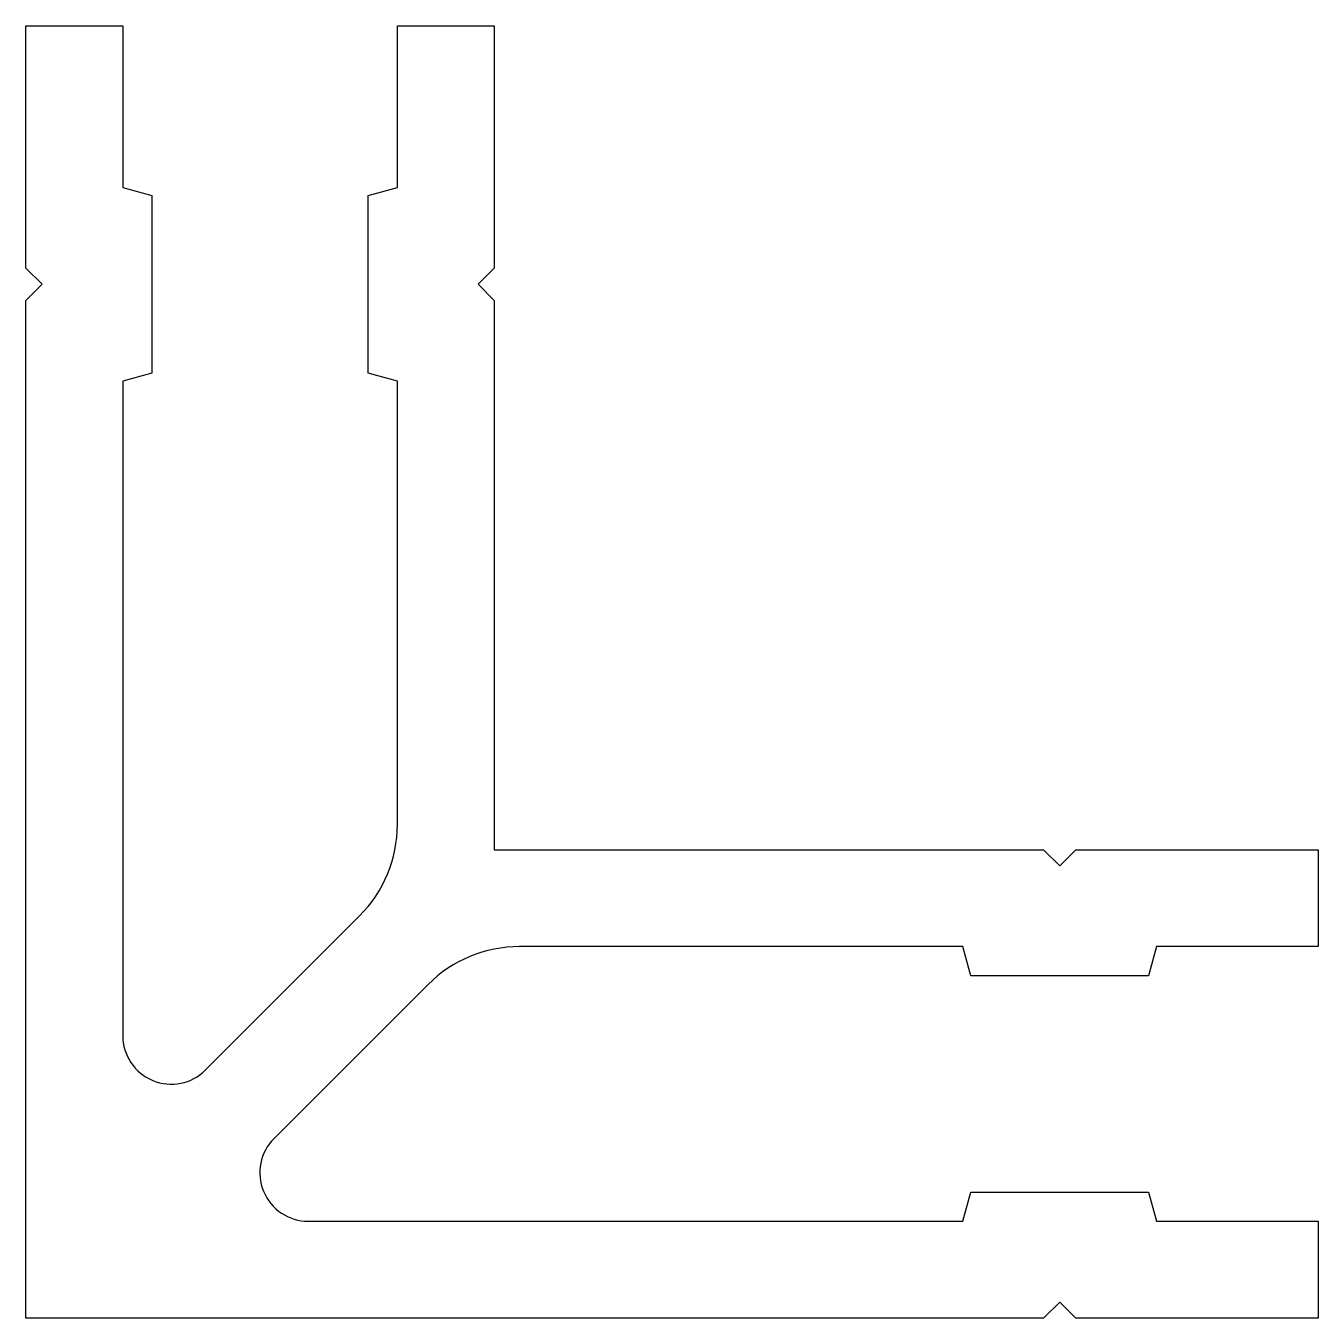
# Model space of a CAD drawing. Extents: x 139.4 to 179.4, y 197.2 to 237.2.
import ezdxf

# ---------------------------------------------------------------- set-up
doc = ezdxf.new("R2010")
doc.units = 0
doc.header["$LTSCALE"] = 15
doc.layers.add('ANA', color=220, linetype='CONTINUOUS')

msp = doc.modelspace()

# ---------------------------------------------------------------- linework, layer by layer
at = {"layer": 'ANA', "color": 0, "linetype": 'BYBLOCK'}
msp.add_lwpolyline([(142.383, 237.183), (142.383, 232.183), (143.283, 231.933), (143.283, 226.433), (142.383, 226.183), (142.383, 205.926, 0.668179), (144.943, 204.865), (149.711, 209.633, 0.198912), (150.883, 212.461), (150.883, 226.183), (149.983, 226.433), (149.983, 231.933), (150.883, 232.183), (150.883, 237.183), (153.883, 237.183), (153.883, 229.683), (153.383, 229.183), (153.883, 228.683), (153.883, 211.683), (170.883, 211.683), (171.383, 211.183), (171.883, 211.683), (179.383, 211.683), (179.383, 208.683), (174.383, 208.683), (174.133, 207.783), (168.633, 207.783), (168.383, 208.683), (154.661, 208.683, 0.198912), (151.832, 207.512), (147.065, 202.744, 0.668179), (148.125, 200.183), (168.383, 200.183), (168.633, 201.083), (174.133, 201.083), (174.383, 200.183), (179.383, 200.183), (179.383, 197.183), (171.883, 197.183), (171.383, 197.683), (170.883, 197.183), (139.383, 197.183), (139.383, 228.683), (139.883, 229.183), (139.383, 229.683), (139.383, 237.183)], format="xyb", close=True, dxfattribs=at)

doc.saveas('drawing.dxf')
